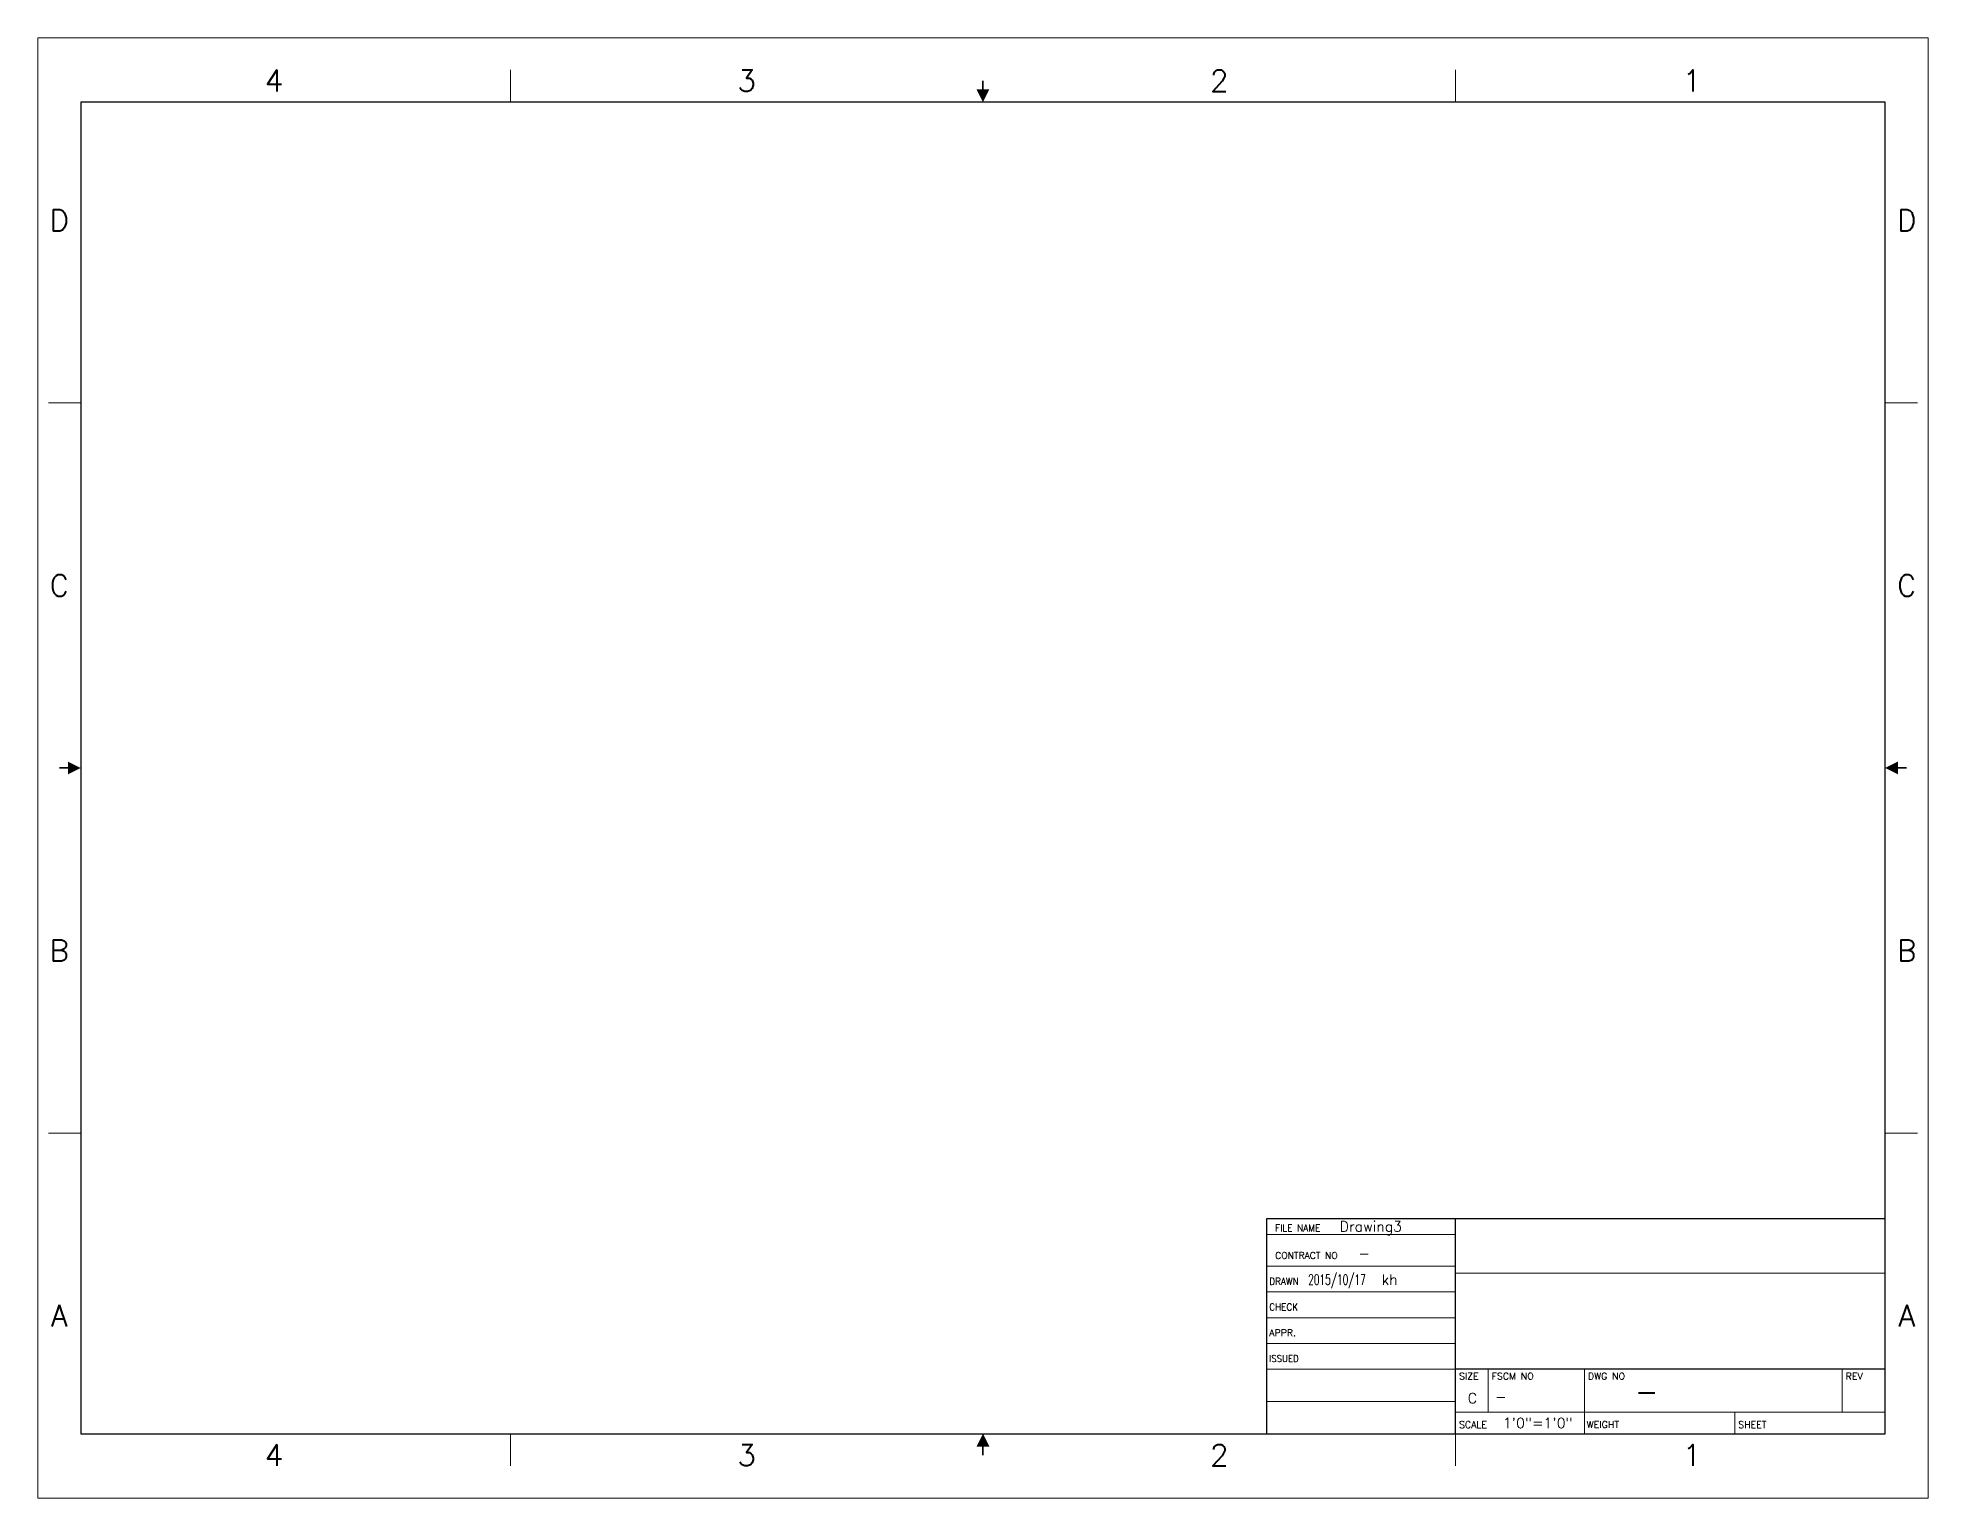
# Model space of a CAD drawing. Header units: inches. Extents: x 20.9 to 42.9, y 3.1 to 20.1.
import ezdxf
from ezdxf.enums import TextEntityAlignment as Align

# ---------------------------------------------------------------- set-up
doc = ezdxf.new("R2010")
doc.units = ezdxf.units.IN
doc.header["$MEASUREMENT"] = 0
doc.layers.add('AM_0', color=7, linetype='Continuous', lineweight=30)
doc.layers.add('AM_BOR', color=7, linetype='Continuous', lineweight=30)
doc.styles.add('ACANSTS', font='romans.shx')

# ---------------------------------------------------------------- blocks, each defined once
blk = doc.blocks.new('ANSI_C')
for p, q in [((546.1, 412.75), (12.7, 412.75)), ((12.7, 412.75), (12.7, 19.05)), ((546.1, 19.05), (546.1, 412.75)), ((12.7, 19.05), (546.1, 19.05))]:
    blk.add_line(p, q)
at = {"layer": 'AM_BOR', "color": 1, "lineweight": 15}
for p, q in [((558.8, 431.8), (0, 431.8)), ((0, 431.8), (0, 0)), ((558.8, 0), (558.8, 431.8)), ((139.7, 422.275), (139.7, 412.75)), ((419.1, 422.275), (419.1, 412.75)), ((12.7, 323.85), (3.175, 323.85)), ((546.1, 323.85), (555.625, 323.85)), ((12.7, 107.95), (3.175, 107.95)), ((546.1, 107.95), (555.625, 107.95)), ((139.7, 9.525), (139.7, 19.05)), ((419.1, 9.525), (419.1, 19.05)), ((0, 0), (558.8, 0))]:
    blk.add_line(p, q, dxfattribs=at)
at = {"layer": 'AM_BOR', "color": 2, "lineweight": 30, "const_width": 0.508}
for points in [[(279.4, 419.1), (279.4, 416.56)], [(6.35, 215.9), (8.89, 215.9)], [(552.45, 215.9), (549.91, 215.9)], [(279.4, 12.7), (279.4, 15.24)]]:
    blk.add_lwpolyline(points, dxfattribs=at)
at = {"layer": 'AM_BOR', "color": 2, "lineweight": 30}
for points in [[(281.305, 416.56), (277.495, 416.56), (279.4, 412.75)], [(8.89, 217.805), (8.89, 213.995), (12.7, 215.9)], [(549.91, 213.995), (549.91, 217.805), (546.1, 215.9)], [(277.495, 15.24), (281.305, 15.24), (279.4, 19.05)]]:
    blk.add_solid(points, dxfattribs=at)
at = {"layer": 'AM_BOR', "color": 1, "lineweight": 15, "style": 'ACANSTS'}
for s, p in [('4', (69.85, 419.1)), ('3', (209.55, 419.1)), ('2', (349.25, 419.1)), ('1', (488.95, 419.1)), ('D', (6.35, 377.825)), ('D', (552.45, 377.825)), ('C', (6.35, 269.875)), ('C', (552.45, 269.875)), ('B', (6.35, 161.925)), ('B', (552.45, 161.925)), ('A', (552.45, 53.975)), ('4', (69.85, 12.7)), ('3', (209.55, 12.7)), ('2', (349.25, 12.7)), ('1', (488.95, 12.7))]:
    blk.add_text(s, height=6.35, dxfattribs=at).set_placement(p, align=Align.MIDDLE_CENTER)
at = {"layer": 'AM_BOR', "color": 1, "lineweight": 15, "style": 'ACANSTS', "text_generation_flag": 2}
blk.add_text('A', height=6.35, dxfattribs=at).set_placement((6.35, 53.975), align=Align.MIDDLE_CENTER)
blk = doc.blocks.new('ANSI_TITUS')
blk.add_lwpolyline([(0, 63.5), (-182.88, 63.5), (-182.88, 0), (0, 0)], close=True)
at = {"layer": 'AM_BOR'}
for p, q in [((-127, 0), (-127, 63.5)), ((0, 19.05), (-127, 19.05))]:
    blk.add_line(p, q, dxfattribs=at)
at = {"layer": 'AM_BOR', "color": 1, "lineweight": 15}
for p, q in [((-182.88, 58.93), (-127, 58.93)), ((-127, 49.53), (-182.88, 49.53)), ((0, 47.5), (-127, 47.5)), ((-127, 41.91), (-182.88, 41.91)), ((-127, 34.29), (-182.88, 34.29)), ((-127, 26.67), (-182.88, 26.67)), ((-127, 19.05), (-182.88, 19.05)), ((-117.35, 19.05), (-117.35, 6.35)), ((-88.9, 19.05), (-88.9, 6.35)), ((-12.7, 19.05), (-12.7, 6.35)), ((-127, 9.53), (-182.88, 9.53)), ((0, 6.35), (-127, 6.35)), ((-88.9, 0), (-88.9, 6.35)), ((-44.45, 0), (-44.45, 6.35))]:
    blk.add_line(p, q, dxfattribs=at)
at = {"layer": 'AM_BOR', "color": 1, "lineweight": 15, "style": 'ACANSTS'}
for s, width, p in [('FILE NAME', 0.951562, (-180.32, 59.82)), ('CONTRACT NO', 0.979028, (-180.32, 51.69)), ('DRAWN', 0.942857, (-182.08, 44.07))]:
    blk.add_text(s, height=2.032, dxfattribs=dict(at, width=width)).set_placement(p)
for s, width, p in [('CHECK', 0.942857, (-182.08, 37.47)), ('ISSUED', 0.90932, (-182.08, 22.23))]:
    blk.add_text(s, height=2.032, dxfattribs=dict(at, width=width)).set_placement(p, align=Align.MIDDLE_LEFT)
for s, p in [('APPR.', (-182.08, 29.85)), ('SCALE', (-125.98, 2.67)), ('SHEET', (-43.43, 2.67))]:
    blk.add_text(s, height=2.032, dxfattribs=at).set_placement(p, align=Align.MIDDLE_LEFT)
for s, p in [('SIZE', (-125.98, 16)), ('FSCM NO', (-116.33, 16)), ('DWG NO', (-87.88, 16)), ('REV', (-11.68, 16)), ('WEIGHT', (-88.25, 1.71))]:
    blk.add_text(s, height=2.032, dxfattribs=at).set_placement(p)
for tag, p in [('GEN-TITLE-DWG{10.58}', (-161.27, 59.78)), ('GEN-TITLE-CTRN{9.04}', (-155.75, 51.74)), ('GEN-TITLE-DAT{6.03}', (-170.58, 44.08)), ('GEN-TITLE-NAME{6.72}', (-148.84, 44.07)), ('GEN-TITLE-CHKD{6.16}', (-170.75, 36.42)), ('GEN-TITLE-CHKM{6.72}', (-148.84, 36.45)), ('GEN-TITLE-APPD{6.08}', (-170.75, 28.77)), ('GEN-TITLE-APPM{6.72}', (-148.84, 28.83)), ('GEN-TITLE-ISSD{6.03}', (-170.58, 21.28)), ('GEN-TITLE-ISSM{6.72}', (-148.84, 21.21)), ('GEN-TITLE-FSCM{8.01}', (-115.32, 9.4)), ('GEN-TITLE-SCA{7.49}', (-113.04, 1.66)), ('GEN-TITLE-WT{7.43}', (-69.95, 1.65)), ('GEN-TITLE-SHEET{10.30}', (-26.47, 1.56))]:
    blk.add_attdef(tag, p, '', height=3.05, dxfattribs=at)
at = {"layer": 'AM_BOR', "color": 2, "lineweight": 30, "style": 'ACANSTS'}
for tag, p in [('GEN-TITLE-DACT{25.89}', (-122.54, 49.66)), ('GEN-TITLE-DES2{26.26}', (-121.95, 26.26))]:
    blk.add_attdef(tag, p, '', height=4.57, dxfattribs=at)
at = {"layer": 'AM_BOR', "style": 'ACANSTS'}
for tag, p in [('GEN-TITLE-DES1{18.22}', (-121.95, 36.3)), ('GEN-TITLE-NR{8.40}', (-74.06, 9.4))]:
    blk.add_attdef(tag, p, '', height=6.35, dxfattribs=at)
at = {"layer": 'AM_BOR', "color": 1, "lineweight": 15, "style": 'ACANSTS'}
for tag, p in [('GEN-TITLE-SIZ{2.46}', (-122.03, 9.01)), ('GEN-TITLE-REV{3.27}', (-6.22, 8.88))]:
    blk.add_attdef(tag, text='', height=3.05, dxfattribs=at).set_placement(p, align=Align.CENTER)

msp = doc.modelspace()

# ---------------------------------------------------------------- block references
at = {"layer": 'AM_0', "lineweight": 0, "xscale": 0.03937007874016, "yscale": 0.03937007874016, "zscale": 0.03937007874016}
msp.add_blockref('ANSI_C', (20.928, 3.057), dxfattribs=at)
at = {"layer": 'AM_0', "lineweight": 0}
ref = msp.add_blockref('ANSI_TITUS', (42.428, 3.807), dxfattribs=dict(at, xscale=0.03937007874016, yscale=0.03937007874016, zscale=0.03937007874016))
ref.add_attrib('GEN-TITLE-CTRN{9.04}', '-', (36.297, 5.844), dxfattribs={"layer": 'AM_BOR', "color": 1, "lineweight": 15, "height": 0.12, "style": 'ACANSTS'})
ref.add_attrib('GEN-TITLE-SIZ{2.46}', 'C', dxfattribs={"layer": 'AM_BOR', "color": 1, "lineweight": 15, "height": 0.12, "style": 'ACANSTS'}).set_placement((37.624, 4.161), align=Align.CENTER)
ref.add_attrib('GEN-TITLE-FSCM{8.01}', '-', (37.888, 4.177), dxfattribs={"layer": 'AM_BOR', "color": 1, "lineweight": 15, "height": 0.12, "style": 'ACANSTS'})
ref.add_attrib('GEN-TITLE-NR{8.40}', '-', (39.513, 4.177), dxfattribs={"layer": 'AM_BOR', "height": 0.25, "style": 'ACANSTS'})
ref.add_attrib('GEN-TITLE-NAME{6.72}', 'kh', (36.568, 5.542), dxfattribs={"layer": 'AM_BOR', "color": 1, "lineweight": 15, "height": 0.12, "style": 'ACANSTS'})
ref.add_attrib('GEN-TITLE-DAT{6.03}', '2015/10/17', (35.713, 5.542), dxfattribs={"layer": 'AM_BOR', "color": 1, "lineweight": 15, "height": 0.12, "style": 'ACANSTS', "width": 0.639545})
ref.add_attrib('GEN-TITLE-SCA{7.49}', '1\'0"=1\'0"', (37.978, 3.872), dxfattribs={"layer": 'AM_BOR', "color": 1, "lineweight": 15, "height": 0.12, "style": 'ACANSTS'})
ref.add_attrib('GEN-TITLE-DWG{10.58}', 'Drawing3', (36.079, 6.16), dxfattribs={"layer": 'AM_BOR', "color": 1, "lineweight": 15, "height": 0.12, "style": 'ACANSTS'})

doc.saveas('drawing.dxf')
